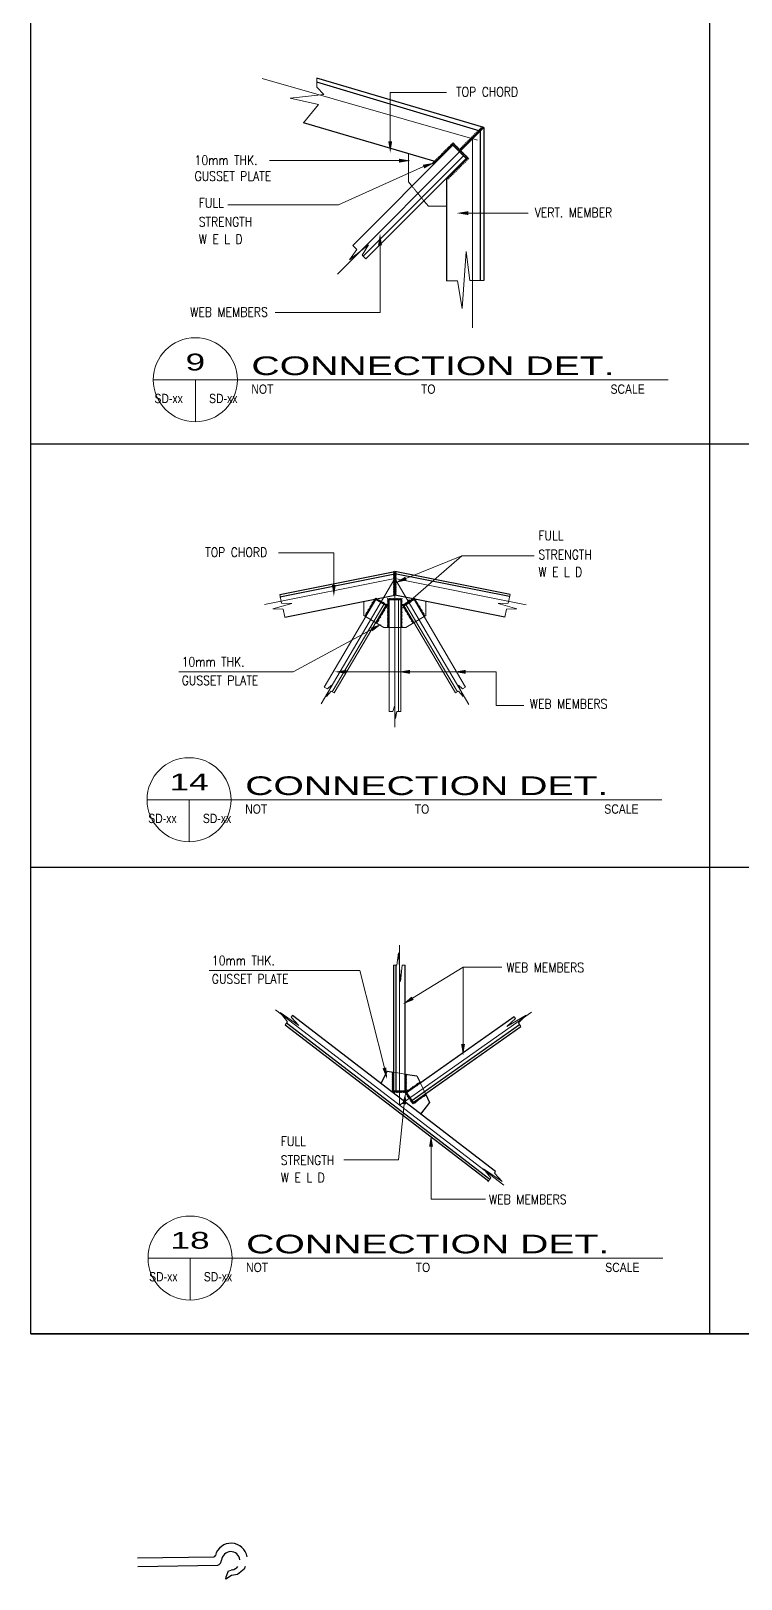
# Model space of a CAD drawing. Header units: millimetres. Extents: x -14320 to 437400, y -59080 to 73710.
# Drawn here: x -14320 to -2918, y -59080 to -34225 of the extents above; entities that cross this region are included whole.
import ezdxf
from ezdxf.enums import TextEntityAlignment as Align

# ---------------------------------------------------------------- set-up
doc = ezdxf.new("R2010")
doc.units = ezdxf.units.MM
doc.header["$LTSCALE"] = 10
doc.header["$MEASUREMENT"] = 0
doc.linetypes.add('HIDDEN', pattern=[0.375, 0.25, -0.125])
doc.layers.add('ANG', color=5, linetype='Continuous')
doc.layers.add('truss', color=3, linetype='Continuous')
for name, color, linetype, lineweight in [('DIM', 8, 'Continuous', 5), ('GRID', 9, 'Continuous', 5), ('PLATE', 7, 'Continuous', 15), ('SPOT', 9, 'Continuous', 9), ('TEXT', 2, 'Continuous', 20), ('WEB', 2, 'Continuous', 9), ('WELD', 251, 'Continuous', 5)]:
    doc.layers.add(name, color=color, linetype=linetype, lineweight=lineweight)
doc.styles.add('1', font='simplex.shx', dxfattribs={"width": 0.85, "height": 40})
doc.styles.add('TITLE1', font='HELV.shx', dxfattribs={"height": 500})
doc.styles.add('TITLE2', font='HELV.shx', dxfattribs={"height": 400})

# ---------------------------------------------------------------- blocks, each defined once
blk = doc.blocks.new('*X166')
at = {"color": 0}
for p, q in [((-10.7384, 23.1493), (-10.7346, 23.153)), ((-10.7257, 23.1396), (-10.7375, 23.1514)), ((-10.7362, 23.1455), (-10.7201, 23.1616)), ((-10.7171, 23.125), (-10.7341, 23.1419)), ((-10.7339, 23.1417), (-10.7296, 23.1461)), ((-10.7293, 23.1492), (-10.7337, 23.1536)), ((-10.7317, 23.138), (-10.7273, 23.1423)), ((-10.7255, 23.1514), (-10.7299, 23.1558)), ((-10.7295, 23.1342), (-10.7251, 23.1386)), ((-10.7273, 23.1304), (-10.7229, 23.1348)), ((-10.7218, 23.1536), (-10.7261, 23.158)), ((-10.7224, 23.1533), (-10.7055, 23.1702)), ((-10.718, 23.1559), (-10.7224, 23.1602)), ((-10.7142, 23.1581), (-10.7186, 23.1625)), ((-10.7104, 23.1603), (-10.7148, 23.1647)), ((-10.7067, 23.1625), (-10.711, 23.1669)), ((-10.7078, 23.1618), (-10.6909, 23.1787)), ((-10.7029, 23.1648), (-10.7073, 23.1691)), ((-10.6991, 23.167), (-10.7035, 23.1714)), ((-10.6953, 23.1692), (-10.6997, 23.1736)), ((-10.6915, 23.1714), (-10.6959, 23.1758)), ((-10.6933, 23.1704), (-10.6842, 23.1795)), ((-10.6708, 23.1566), (-10.6921, 23.178)), ((-10.6794, 23.1712), (-10.6884, 23.1802)), ((-10.6864, 23.1713), (-10.682, 23.1757)), ((-10.6841, 23.1675), (-10.6798, 23.1719)), ((-10.6819, 23.1638), (-10.6775, 23.1681)), ((-10.6797, 23.16), (-10.6753, 23.1644)), ((-10.6621, 23.142), (-10.6791, 23.159)), ((-10.6775, 23.1562), (-10.6731, 23.1606)), ((-10.6752, 23.1524), (-10.6709, 23.1568)), ((-10.673, 23.1487), (-10.6686, 23.153)), ((-10.6708, 23.1449), (-10.6664, 23.1493)), ((-10.6535, 23.1274), (-10.6705, 23.1444)), ((-10.6686, 23.1411), (-10.6642, 23.1455)), ((-10.6663, 23.1373), (-10.662, 23.1417)), ((-10.6641, 23.1336), (-10.6597, 23.1379)), ((-10.6619, 23.1298), (-10.6575, 23.1342)), ((-10.7085, 23.1104), (-10.7254, 23.1273)), ((-10.725, 23.1266), (-10.7207, 23.131)), ((-10.7228, 23.1229), (-10.7184, 23.1272)), ((-10.7206, 23.1191), (-10.7162, 23.1235)), ((-10.7184, 23.1153), (-10.714, 23.1197)), ((-10.6999, 23.0958), (-10.7168, 23.1127)), ((-10.7161, 23.1115), (-10.7118, 23.1159)), ((-10.7139, 23.1078), (-10.7095, 23.1121)), ((-10.7117, 23.104), (-10.7073, 23.1084)), ((-10.7095, 23.1002), (-10.7051, 23.1046)), ((-10.6913, 23.0811), (-10.7082, 23.0981)), ((-10.7072, 23.0964), (-10.7029, 23.1008)), ((-10.705, 23.0927), (-10.7006, 23.097)), ((-10.7028, 23.0889), (-10.6984, 23.0933)), ((-10.7006, 23.0851), (-10.6962, 23.0895)), ((-10.69, 23.0738), (-10.6996, 23.0835)), ((-10.6983, 23.0813), (-10.694, 23.0857)), ((-10.6961, 23.0776), (-10.6917, 23.0819)), ((-10.6939, 23.0738), (-10.6895, 23.0782)), ((-10.6449, 23.1128), (-10.6619, 23.1298)), ((-10.6597, 23.126), (-10.6553, 23.1304)), ((-10.6574, 23.1222), (-10.6531, 23.1266)), ((-10.6552, 23.1185), (-10.6508, 23.1228)), ((-10.6413, 23.1032), (-10.6533, 23.1151)), ((-10.653, 23.1147), (-10.6486, 23.1191)), ((-10.6508, 23.1109), (-10.6464, 23.1153)), ((-10.6485, 23.1071), (-10.6442, 23.1115)), ((-10.6463, 23.1034), (-10.6419, 23.1077))]:
    blk.add_line(p, q, dxfattribs=at)
blk = doc.blocks.new('*X165')
at = {"color": 0}
for p, q in [((-10.8006, 23.171), (-10.7932, 23.1785)), ((-10.8006, 23.177), (-10.7992, 23.1785)), ((-10.7946, 23.1725), (-10.8006, 23.1785)), ((-10.7946, 23.1665), (-10.8006, 23.1725)), ((-10.8006, 23.165), (-10.7946, 23.171)), ((-10.7946, 23.1605), (-10.8006, 23.1665)), ((-10.8006, 23.159), (-10.7946, 23.165)), ((-10.7946, 23.1545), (-10.8006, 23.1605)), ((-10.8006, 23.153), (-10.7946, 23.159)), ((-10.7946, 23.1485), (-10.8006, 23.1545)), ((-10.8006, 23.147), (-10.7946, 23.153)), ((-10.7946, 23.1425), (-10.8006, 23.1485)), ((-10.8006, 23.141), (-10.7946, 23.147)), ((-10.7946, 23.1365), (-10.8006, 23.1425)), ((-10.8006, 23.135), (-10.7946, 23.141)), ((-10.7946, 23.1305), (-10.8006, 23.1365)), ((-10.8006, 23.129), (-10.7946, 23.135)), ((-10.7886, 23.1725), (-10.7946, 23.1785)), ((-10.7932, 23.1725), (-10.7872, 23.1785)), ((-10.7826, 23.1725), (-10.7886, 23.1785)), ((-10.7872, 23.1725), (-10.7812, 23.1785)), ((-10.7766, 23.1725), (-10.7826, 23.1785)), ((-10.7812, 23.1725), (-10.7752, 23.1785)), ((-10.7706, 23.1725), (-10.7766, 23.1785)), ((-10.7752, 23.1725), (-10.7692, 23.1785)), ((-10.7646, 23.1725), (-10.7706, 23.1785)), ((-10.7692, 23.1725), (-10.7632, 23.1785)), ((-10.7586, 23.1725), (-10.7646, 23.1785)), ((-10.7632, 23.1725), (-10.7572, 23.1785)), ((-10.7526, 23.1725), (-10.7586, 23.1785)), ((-10.7572, 23.1725), (-10.7512, 23.1785)), ((-10.7466, 23.1725), (-10.7526, 23.1785)), ((-10.7512, 23.1725), (-10.7452, 23.1785)), ((-10.7386, 23.1705), (-10.7466, 23.1785)), ((-10.7452, 23.1725), (-10.7392, 23.1785)), ((-10.7446, 23.167), (-10.7386, 23.173)), ((-10.7386, 23.1645), (-10.7446, 23.1705)), ((-10.7446, 23.161), (-10.7386, 23.167)), ((-10.7386, 23.1585), (-10.7446, 23.1645)), ((-10.7446, 23.155), (-10.7386, 23.161)), ((-10.7386, 23.1525), (-10.7446, 23.1585)), ((-10.7446, 23.149), (-10.7386, 23.155)), ((-10.7386, 23.1465), (-10.7446, 23.1525)), ((-10.7446, 23.143), (-10.7386, 23.149)), ((-10.7386, 23.1405), (-10.7446, 23.1465)), ((-10.7446, 23.137), (-10.7386, 23.143)), ((-10.7386, 23.1345), (-10.7446, 23.1405)), ((-10.7446, 23.131), (-10.7386, 23.137)), ((-10.7386, 23.1285), (-10.7446, 23.1345)), ((-10.7386, 23.1765), (-10.7406, 23.1785)), ((-10.7946, 23.1245), (-10.8006, 23.1305)), ((-10.8006, 23.123), (-10.7946, 23.129)), ((-10.7946, 23.1185), (-10.8006, 23.1245)), ((-10.8006, 23.117), (-10.7946, 23.123)), ((-10.7946, 23.1125), (-10.8006, 23.1185)), ((-10.8006, 23.111), (-10.7946, 23.117)), ((-10.7946, 23.1065), (-10.8006, 23.1125)), ((-10.8006, 23.105), (-10.7946, 23.111)), ((-10.7946, 23.1005), (-10.8006, 23.1065)), ((-10.8006, 23.099), (-10.7946, 23.105)), ((-10.7946, 23.0945), (-10.8006, 23.1005)), ((-10.8006, 23.093), (-10.7946, 23.099)), ((-10.7946, 23.0885), (-10.8006, 23.0945)), ((-10.8006, 23.087), (-10.7946, 23.093)), ((-10.7946, 23.0825), (-10.8006, 23.0885)), ((-10.8006, 23.081), (-10.7946, 23.087)), ((-10.7946, 23.0765), (-10.8006, 23.0825)), ((-10.8006, 23.075), (-10.7946, 23.081)), ((-10.7946, 23.0705), (-10.8006, 23.0765)), ((-10.8006, 23.069), (-10.7946, 23.075)), ((-10.7946, 23.0645), (-10.8006, 23.0705)), ((-10.8006, 23.063), (-10.7946, 23.069)), ((-10.7446, 23.125), (-10.7386, 23.131)), ((-10.7386, 23.1225), (-10.7446, 23.1285)), ((-10.7446, 23.119), (-10.7386, 23.125)), ((-10.7386, 23.1165), (-10.7446, 23.1225)), ((-10.7446, 23.113), (-10.7386, 23.119)), ((-10.7386, 23.1105), (-10.7446, 23.1165)), ((-10.7446, 23.107), (-10.7386, 23.113)), ((-10.7386, 23.1045), (-10.7446, 23.1105)), ((-10.7446, 23.101), (-10.7386, 23.107)), ((-10.7386, 23.0985), (-10.7446, 23.1045)), ((-10.7446, 23.095), (-10.7386, 23.101)), ((-10.7386, 23.0925), (-10.7446, 23.0985)), ((-10.7446, 23.089), (-10.7386, 23.095)), ((-10.7386, 23.0865), (-10.7446, 23.0925)), ((-10.7446, 23.083), (-10.7386, 23.089)), ((-10.7386, 23.0805), (-10.7446, 23.0865)), ((-10.7446, 23.077), (-10.7386, 23.083)), ((-10.7386, 23.0745), (-10.7446, 23.0805)), ((-10.7446, 23.071), (-10.7386, 23.077)), ((-10.7386, 23.0685), (-10.7446, 23.0745)), ((-10.7446, 23.065), (-10.7386, 23.071)), ((-10.7386, 23.0625), (-10.7446, 23.0685)), ((-10.7946, 23.0585), (-10.8006, 23.0645)), ((-10.8006, 23.057), (-10.7946, 23.063)), ((-10.796, 23.0538), (-10.8006, 23.0585)), ((-10.7978, 23.0538), (-10.7946, 23.057)), ((-10.7446, 23.059), (-10.7386, 23.065)), ((-10.7386, 23.0565), (-10.7446, 23.0625)), ((-10.742, 23.0538), (-10.7446, 23.0565)), ((-10.7438, 23.0538), (-10.7386, 23.059))]:
    blk.add_line(p, q, dxfattribs=at)
blk = doc.blocks.new('*X164')
at = {"color": 0}
for p, q in [((-10.885, 23.1287), (-10.868, 23.1457)), ((-10.8776, 23.1295), (-10.882, 23.1338)), ((-10.8753, 23.1332), (-10.8797, 23.1376)), ((-10.8731, 23.137), (-10.8775, 23.1414)), ((-10.8764, 23.1433), (-10.8594, 23.1603)), ((-10.8709, 23.1408), (-10.8753, 23.1452)), ((-10.8687, 23.1446), (-10.8731, 23.1489)), ((-10.8664, 23.1483), (-10.8708, 23.1527)), ((-10.8642, 23.1521), (-10.8686, 23.1565)), ((-10.8678, 23.1579), (-10.8475, 23.1782)), ((-10.862, 23.1559), (-10.8664, 23.1603)), ((-10.8598, 23.1597), (-10.8642, 23.164)), ((-10.8575, 23.1634), (-10.8619, 23.1678)), ((-10.8553, 23.1672), (-10.8597, 23.1716)), ((-10.8591, 23.1725), (-10.8512, 23.1804)), ((-10.8531, 23.171), (-10.8575, 23.1754)), ((-10.8473, 23.1712), (-10.8553, 23.1791)), ((-10.8327, 23.1626), (-10.8496, 23.1795)), ((-10.8481, 23.1716), (-10.8437, 23.176)), ((-10.8443, 23.1694), (-10.8399, 23.1738)), ((-10.8405, 23.1672), (-10.8361, 23.1716)), ((-10.8367, 23.165), (-10.8323, 23.1693)), ((-10.8181, 23.154), (-10.835, 23.1709)), ((-10.8329, 23.1627), (-10.8286, 23.1671)), ((-10.8292, 23.1605), (-10.8248, 23.1649)), ((-10.8254, 23.1583), (-10.821, 23.1627)), ((-10.8216, 23.1561), (-10.8172, 23.1604)), ((-10.8214, 23.1263), (-10.8044, 23.1432)), ((-10.8033, 23.1452), (-10.8205, 23.1624)), ((-10.8178, 23.1538), (-10.8135, 23.1582)), ((-10.8122, 23.1301), (-10.8166, 23.1345)), ((-10.81, 23.1339), (-10.8144, 23.1382)), ((-10.8141, 23.1516), (-10.8097, 23.156)), ((-10.8128, 23.1409), (-10.8021, 23.1516)), ((-10.8077, 23.1376), (-10.8121, 23.142)), ((-10.8103, 23.1494), (-10.8059, 23.1538)), ((-10.8055, 23.1414), (-10.8099, 23.1458)), ((-10.8011, 23.149), (-10.8059, 23.1538)), ((-10.8983, 23.1034), (-10.8852, 23.1164)), ((-10.8931, 23.103), (-10.8975, 23.1074)), ((-10.8909, 23.1068), (-10.8953, 23.1112)), ((-10.8936, 23.1141), (-10.8766, 23.131)), ((-10.8887, 23.1106), (-10.8931, 23.115)), ((-10.8865, 23.1144), (-10.8909, 23.1187)), ((-10.8842, 23.1181), (-10.8886, 23.1225)), ((-10.882, 23.1219), (-10.8864, 23.1263)), ((-10.8798, 23.1257), (-10.8842, 23.1301)), ((-10.8456, 23.0735), (-10.85, 23.0778)), ((-10.8496, 23.074), (-10.8389, 23.0848)), ((-10.8433, 23.0772), (-10.8477, 23.0816)), ((-10.8472, 23.0824), (-10.8303, 23.0994)), ((-10.8411, 23.081), (-10.8455, 23.0854)), ((-10.8389, 23.0848), (-10.8433, 23.0892)), ((-10.8367, 23.0886), (-10.8411, 23.0929)), ((-10.8344, 23.0923), (-10.8388, 23.0967)), ((-10.8386, 23.097), (-10.8217, 23.114)), ((-10.8322, 23.0961), (-10.8366, 23.1005)), ((-10.83, 23.0999), (-10.8344, 23.1043)), ((-10.8278, 23.1037), (-10.8322, 23.108)), ((-10.83, 23.1117), (-10.8131, 23.1286)), ((-10.8255, 23.1074), (-10.8299, 23.1118)), ((-10.8233, 23.1112), (-10.8277, 23.1156)), ((-10.8211, 23.115), (-10.8255, 23.1194)), ((-10.8189, 23.1188), (-10.8233, 23.1231)), ((-10.8166, 23.1225), (-10.821, 23.1269)), ((-10.8144, 23.1263), (-10.8188, 23.1307))]:
    blk.add_line(p, q, dxfattribs=at)
blk = doc.blocks.new('*X167')
at = {"color": 0}
for p, q in [((-10.7696, 23.292), (-10.7669, 23.2947)), ((-10.7696, 23.286), (-10.7636, 23.292)), ((-10.7636, 23.2855), (-10.7696, 23.2915)), ((-10.7696, 23.28), (-10.7636, 23.286)), ((-10.7636, 23.2795), (-10.7696, 23.2855)), ((-10.7696, 23.274), (-10.7636, 23.28)), ((-10.7636, 23.2735), (-10.7696, 23.2795)), ((-10.7696, 23.268), (-10.7636, 23.274)), ((-10.7636, 23.2675), (-10.7696, 23.2735)), ((-10.7696, 23.262), (-10.7636, 23.268)), ((-10.7636, 23.2615), (-10.7696, 23.2675)), ((-10.7636, 23.2915), (-10.7669, 23.2947)), ((-10.7696, 23.256), (-10.7636, 23.262)), ((-10.7636, 23.2555), (-10.7696, 23.2615)), ((-10.7696, 23.25), (-10.7636, 23.256)), ((-10.7636, 23.2495), (-10.7696, 23.2555)), ((-10.7696, 23.244), (-10.7636, 23.25)), ((-10.7636, 23.2435), (-10.7696, 23.2495)), ((-10.7696, 23.238), (-10.7636, 23.244)), ((-10.7636, 23.2375), (-10.7696, 23.2435)), ((-10.7696, 23.232), (-10.7636, 23.238)), ((-10.7636, 23.2315), (-10.7696, 23.2375)), ((-10.7696, 23.226), (-10.7636, 23.232)), ((-10.7636, 23.2255), (-10.7696, 23.2315)), ((-10.7696, 23.22), (-10.7636, 23.226)), ((-10.7636, 23.2195), (-10.7696, 23.2255)), ((-10.7696, 23.214), (-10.7636, 23.22)), ((-10.7636, 23.2135), (-10.7696, 23.2195)), ((-10.7696, 23.208), (-10.7636, 23.214)), ((-10.7636, 23.2075), (-10.7696, 23.2135)), ((-10.7696, 23.202), (-10.7636, 23.208)), ((-10.7636, 23.2015), (-10.7696, 23.2075)), ((-10.7696, 23.196), (-10.7636, 23.202)), ((-10.7636, 23.1955), (-10.7696, 23.2015)), ((-10.7669, 23.1928), (-10.7696, 23.1955)), ((-10.7669, 23.1928), (-10.7636, 23.196))]:
    blk.add_line(p, q, dxfattribs=at)
blk = doc.blocks.new('*X154')
at = {"color": 0}
for p, q in [((-19.4342, 44.31), (-19.4992, 44.375)), ((-19.4987, 44.3707), (-19.4944, 44.3749)), ((-19.4957, 44.3677), (-19.4914, 44.3719)), ((-19.4927, 44.3647), (-19.4884, 44.3689)), ((-19.4897, 44.3617), (-19.4854, 44.3659)), ((-19.4867, 44.3587), (-19.4824, 44.3629)), ((-19.4837, 44.3557), (-19.4794, 44.3599)), ((-19.4807, 44.3527), (-19.4764, 44.3569)), ((-19.4777, 44.3497), (-19.4734, 44.3539)), ((-19.4747, 44.3467), (-19.4704, 44.3509)), ((-19.4717, 44.3437), (-19.4674, 44.3479)), ((-19.4687, 44.3407), (-19.4644, 44.3449)), ((-19.4657, 44.3377), (-19.4614, 44.3419)), ((-19.4627, 44.3347), (-19.4584, 44.3389)), ((-19.4597, 44.3317), (-19.4554, 44.3359)), ((-19.4567, 44.3287), (-19.4524, 44.3329)), ((-19.4537, 44.3257), (-19.4494, 44.3299)), ((-19.4507, 44.3227), (-19.4464, 44.3269)), ((-19.4387, 44.3107), (-19.4168, 44.3326)), ((-19.4222, 44.322), (-19.4264, 44.3262)), ((-19.4192, 44.325), (-19.4234, 44.3292)), ((-19.3635, 44.2753), (-19.4204, 44.3322)), ((-19.418, 44.3254), (-19.4138, 44.3296)), ((-19.415, 44.3224), (-19.4108, 44.3266)), ((-19.4477, 44.3197), (-19.4434, 44.3239)), ((-19.4447, 44.3167), (-19.4404, 44.3209)), ((-19.4417, 44.3137), (-19.4374, 44.3179)), ((-19.4312, 44.313), (-19.4354, 44.3172)), ((-19.4282, 44.316), (-19.4324, 44.3202)), ((-19.4252, 44.319), (-19.4294, 44.3232)), ((-19.412, 44.3194), (-19.4078, 44.3236)), ((-19.409, 44.3164), (-19.4048, 44.3206)), ((-19.406, 44.3134), (-19.4018, 44.3176)), ((-19.403, 44.3104), (-19.3988, 44.3146)), ((-19.4, 44.3074), (-19.3958, 44.3116)), ((-19.397, 44.3044), (-19.3928, 44.3086)), ((-19.394, 44.3014), (-19.3898, 44.3056)), ((-19.391, 44.2984), (-19.3868, 44.3026)), ((-19.388, 44.2954), (-19.3838, 44.2996)), ((-19.385, 44.2924), (-19.3808, 44.2966)), ((-19.382, 44.2894), (-19.3778, 44.2936)), ((-19.379, 44.2864), (-19.3748, 44.2906)), ((-19.376, 44.2834), (-19.3718, 44.2876)), ((-19.373, 44.2804), (-19.3688, 44.2846)), ((-19.37, 44.2774), (-19.3658, 44.2816)), ((-19.367, 44.2744), (-19.3628, 44.2786))]:
    blk.add_line(p, q, dxfattribs=at)
blk = doc.blocks.new('*X155')
at = {"color": 0}
for p, q in [((-19.4606, 44.2888), (-19.4387, 44.3107)), ((-19.4025, 44.2363), (-19.4594, 44.2932)), ((-19.4576, 44.2858), (-19.4534, 44.29)), ((-19.4522, 44.292), (-19.4564, 44.2962)), ((-19.4546, 44.2828), (-19.4504, 44.287)), ((-19.4492, 44.295), (-19.4534, 44.2992)), ((-19.4516, 44.2798), (-19.4474, 44.284)), ((-19.4462, 44.298), (-19.4504, 44.3022)), ((-19.4432, 44.301), (-19.4474, 44.3052)), ((-19.4402, 44.304), (-19.4444, 44.3082)), ((-19.4372, 44.307), (-19.4414, 44.3112)), ((-19.4486, 44.2768), (-19.4444, 44.281)), ((-19.4456, 44.2738), (-19.4414, 44.278)), ((-19.4426, 44.2708), (-19.4384, 44.275)), ((-19.4396, 44.2678), (-19.4354, 44.272)), ((-19.4366, 44.2648), (-19.4324, 44.269)), ((-19.4336, 44.2618), (-19.4294, 44.266)), ((-19.4306, 44.2588), (-19.4264, 44.263)), ((-19.4276, 44.2558), (-19.4234, 44.26)), ((-19.4246, 44.2528), (-19.4204, 44.257)), ((-19.4216, 44.2498), (-19.4174, 44.254)), ((-19.4186, 44.2468), (-19.4144, 44.251)), ((-19.4156, 44.2438), (-19.4114, 44.248)), ((-19.4126, 44.2408), (-19.4084, 44.245)), ((-19.4096, 44.2378), (-19.4054, 44.242)), ((-19.4066, 44.2348), (-19.4024, 44.239))]:
    blk.add_line(p, q, dxfattribs=at)
blk = doc.blocks.new('*X157')
at = {"color": 0}
for p, q in [((39.5597, 42.1396), (39.5846, 42.1646)), ((39.5784, 42.1528), (39.5741, 42.1571)), ((39.5819, 42.1553), (39.5776, 42.1596)), ((39.58, 42.154), (39.605, 42.179)), ((39.5854, 42.1578), (39.5811, 42.1621)), ((39.5889, 42.1603), (39.5846, 42.1646)), ((39.5924, 42.1628), (39.5881, 42.1671)), ((39.596, 42.1653), (39.5917, 42.1696)), ((39.5995, 42.1677), (39.5952, 42.172)), ((39.603, 42.1702), (39.5987, 42.1745)), ((39.6004, 42.1684), (39.614, 42.182)), ((39.6065, 42.1727), (39.6022, 42.177)), ((39.61, 42.1752), (39.6057, 42.1795)), ((39.6136, 42.1777), (39.6092, 42.182)), ((39.5697, 42.1195), (39.5494, 42.1398)), ((39.5504, 42.1364), (39.5642, 42.1502)), ((39.5529, 42.1329), (39.5572, 42.1372)), ((39.5573, 42.138), (39.553, 42.1423)), ((39.5554, 42.1294), (39.5597, 42.1337)), ((39.5608, 42.1404), (39.5565, 42.1447)), ((39.5579, 42.1259), (39.5622, 42.1302)), ((39.5839, 42.0993), (39.5591, 42.1241)), ((39.5643, 42.1429), (39.56, 42.1472)), ((39.5604, 42.1223), (39.5647, 42.1266)), ((39.5628, 42.1188), (39.5672, 42.1231)), ((39.5678, 42.1454), (39.5635, 42.1497)), ((39.5653, 42.1153), (39.5696, 42.1196)), ((39.5713, 42.1479), (39.567, 42.1522)), ((39.5678, 42.1118), (39.5721, 42.1161)), ((39.5703, 42.1083), (39.5746, 42.1126)), ((39.5749, 42.1504), (39.5706, 42.1547)), ((39.5728, 42.1047), (39.5771, 42.109)), ((39.5869, 42.0903), (39.5734, 42.1038)), ((39.5752, 42.1012), (39.5795, 42.1055)), ((39.5777, 42.0977), (39.582, 42.102)), ((39.5802, 42.0942), (39.5845, 42.0985)), ((39.5827, 42.0907), (39.5964, 42.1043)), ((39.5904, 42.0928), (39.5861, 42.0971)), ((39.5939, 42.0953), (39.5896, 42.0996)), ((39.5918, 42.0938), (39.6167, 42.1187)), ((39.5975, 42.0978), (39.5931, 42.1021)), ((39.601, 42.1002), (39.5967, 42.1046)), ((39.6045, 42.1027), (39.6002, 42.107)), ((39.608, 42.1052), (39.6037, 42.1095)), ((39.6115, 42.1077), (39.6072, 42.112)), ((39.615, 42.1102), (39.6107, 42.1145)), ((39.6186, 42.1127), (39.6143, 42.117)), ((39.6221, 42.1151), (39.6178, 42.1194)), ((39.6256, 42.1176), (39.6213, 42.1219)), ((39.6291, 42.1201), (39.6248, 42.1244)), ((39.6326, 42.1226), (39.6283, 42.1269)), ((39.6361, 42.1251), (39.6318, 42.1294)), ((39.6326, 42.1225), (39.64, 42.1299)), ((39.6397, 42.1275), (39.6354, 42.1319))]:
    blk.add_line(p, q, dxfattribs=at)
blk = doc.blocks.new('*X156')
at = {"color": 0}
for p, q in [((39.495, 42.225), (39.4962, 42.2261)), ((39.495, 42.219), (39.501, 42.225)), ((39.501, 42.2182), (39.495, 42.2242)), ((39.501, 42.2242), (39.4991, 42.2261)), ((39.495, 42.213), (39.501, 42.219)), ((39.501, 42.2122), (39.495, 42.2182)), ((39.495, 42.207), (39.501, 42.213)), ((39.501, 42.2062), (39.495, 42.2122)), ((39.495, 42.201), (39.501, 42.207)), ((39.501, 42.2002), (39.495, 42.2062)), ((39.495, 42.195), (39.501, 42.201)), ((39.501, 42.1942), (39.495, 42.2002)), ((39.495, 42.189), (39.501, 42.195)), ((39.501, 42.1882), (39.495, 42.1942)), ((39.495, 42.183), (39.501, 42.189)), ((39.501, 42.1822), (39.495, 42.1882)), ((39.495, 42.177), (39.501, 42.183)), ((39.501, 42.1762), (39.495, 42.1822)), ((39.495, 42.171), (39.501, 42.177)), ((39.501, 42.1702), (39.495, 42.1762)), ((39.495, 42.165), (39.501, 42.171)), ((39.501, 42.1642), (39.495, 42.1702)), ((39.495, 42.159), (39.501, 42.165)), ((39.501, 42.1582), (39.495, 42.1642)), ((39.495, 42.153), (39.501, 42.159)), ((39.501, 42.1522), (39.495, 42.1582)), ((39.551, 42.215), (39.5543, 42.2182)), ((39.557, 42.2102), (39.551, 42.2162)), ((39.551, 42.209), (39.557, 42.215)), ((39.557, 42.2042), (39.551, 42.2102)), ((39.551, 42.203), (39.557, 42.209)), ((39.557, 42.1982), (39.551, 42.2042)), ((39.551, 42.197), (39.557, 42.203)), ((39.557, 42.1922), (39.551, 42.1982)), ((39.551, 42.191), (39.557, 42.197)), ((39.557, 42.1862), (39.551, 42.1922)), ((39.551, 42.185), (39.557, 42.191)), ((39.557, 42.1802), (39.551, 42.1862)), ((39.551, 42.179), (39.557, 42.185)), ((39.557, 42.1742), (39.551, 42.1802)), ((39.551, 42.173), (39.557, 42.179)), ((39.557, 42.1682), (39.551, 42.1742)), ((39.551, 42.167), (39.557, 42.173)), ((39.557, 42.1622), (39.551, 42.1682)), ((39.551, 42.161), (39.557, 42.167)), ((39.557, 42.1562), (39.551, 42.1622)), ((39.551, 42.155), (39.557, 42.161)), ((39.557, 42.1502), (39.551, 42.1562)), ((39.551, 42.149), (39.557, 42.155)), ((39.557, 42.2162), (39.555, 42.2182)), ((39.495, 42.147), (39.501, 42.153)), ((39.5074, 42.1398), (39.495, 42.1522)), ((39.495, 42.141), (39.501, 42.147)), ((39.5014, 42.1398), (39.495, 42.1462)), ((39.4999, 42.1398), (39.5059, 42.1458)), ((39.5059, 42.1398), (39.5119, 42.1458)), ((39.5134, 42.1398), (39.5074, 42.1458)), ((39.5119, 42.1398), (39.5179, 42.1458)), ((39.5194, 42.1398), (39.5134, 42.1458)), ((39.5179, 42.1398), (39.5239, 42.1458)), ((39.5254, 42.1398), (39.5194, 42.1458)), ((39.5239, 42.1398), (39.5299, 42.1458)), ((39.5314, 42.1398), (39.5254, 42.1458)), ((39.5299, 42.1398), (39.5359, 42.1458)), ((39.5374, 42.1398), (39.5314, 42.1458)), ((39.5359, 42.1398), (39.5419, 42.1458)), ((39.5434, 42.1398), (39.5374, 42.1458)), ((39.5419, 42.1398), (39.5479, 42.1458)), ((39.5494, 42.1398), (39.5434, 42.1458)), ((39.5479, 42.1398), (39.557, 42.149)), ((39.5554, 42.1398), (39.5494, 42.1458)), ((39.557, 42.1442), (39.551, 42.1502)), ((39.5539, 42.1398), (39.557, 42.143))]:
    blk.add_line(p, q, dxfattribs=at)

msp = doc.modelspace()

# ---------------------------------------------------------------- linework, layer by layer
at = {"color": 2, "linetype": 'Continuous'}
for p, q in [((-12607.1, -58741.8), (-11385.7, -58721.9)), ((-12604.9, -58879.3), (-11320.8, -58858.3)), ((-10883, -58879.2), (-10894.7, -58920.7)), ((-11097.9, -59021.4), (-11190.9, -59080.2)), ((-11190.9, -59080.2), (-11188.1, -59045.8)), ((-11188.1, -59045.8), (-11149.7, -58950.1)), ((-11149.7, -58950.1), (-11104.5, -58939)), ((-11003.6, -59008.2), (-11098, -59021.5)), ((-10894.7, -58920.7), (-11003.6, -59008.2))]:
    msp.add_line(p, q, dxfattribs=at)
msp.add_lwpolyline([(-11085, -58931.5), (-11104.5, -58939)], dxfattribs=at)
for centre, radius, start, end in [((-11107, -58766.3), 260.7, 9.15461, 165.54447), ((-11112.2, -58787.4), 146.7, 6.57765, 175.21382), ((-11386.1, -58694.4), 27.5, 270.93472, 345.54447), ((-11355.8, -58767), 97.8, 290.94939, 355.21382), ((-11112.2, -58787.4), 146.7, 280.65766, 320.73735), ((-11112.2, -58787.4), 163, 259.78066, 259.97277)]:
    msp.add_arc(centre, radius, start, end, dxfattribs=at)
at = {"layer": 'ANG'}
for p, q in [((-14320.3, -55144.7), (-14320.3, -13950.6)), ((-3420.3, -55144.7), (-3420.3, -27635)), ((-14320.3, -40852.2), (26279.7, -40852.2)), ((-14320.3, -47652.2), (36179.7, -47652.2)), ((55979.7, -55144.7), (-14320.3, -55144.7)), ((-14320.3, -55144.7), (55979.7, -55144.7))]:
    msp.add_line(p, q, dxfattribs=at)
at = {"layer": 'DIM'}
for p, q in [((-7151.5, -35978.7), (-10607.2, -34989.5)), ((-9400.2, -38127.9), (-7228.4, -35955.5)), ((-7228.4, -35955.5), (-7228.4, -38989.8)), ((-8498.9, -50942.5), (-8311.4, -50972.1)), ((-8068, -51118.1), (-7986.9, -51290.3))]:
    msp.add_line(p, q, dxfattribs=at)
at = {"layer": 'DIM', "color": 1}
for p, q in [((-8405.2, -51469.7), (-8405.2, -48901)), ((-10393.9, -49942.1), (-6727.9, -52758.1)), ((-8405.2, -51469.7), (-6285.4, -49977.2))]:
    msp.add_line(p, q, dxfattribs=at)
at = {"layer": 'DIM'}
for points in [[(-9732.4, -34985), (-9732.4, -35129.5), (-9619.3, -35244.3), (-10157.8, -35306.5), (-9705.1, -35404.9), (-9943, -35699.8)], [(-8192.6, -36728.8), (-8260.3, -36645.6), (-8260.3, -36195.4)], [(-7648.4, -37039.9), (-7939.3, -37039.9), (-8011.7, -36951.1)], [(-8942.6, -37882.3), (-9001.8, -37823), (-8901.1, -37660.4), (-9203.3, -37900.5), (-9087.1, -37734), (-9152.8, -37668.2)], [(-7048.4, -38232.3), (-7275.1, -38232.3), (-7331.4, -37764.6), (-7398.8, -38680.7), (-7472, -38236.7), (-7648.4, -38236.7)]]:
    msp.add_lwpolyline(points, dxfattribs=at)
at = {"layer": 'DIM', "linetype": 'HIDDEN'}
msp.add_lwpolyline([(-8011.7, -36951.1), (-8202, -36717.2)], dxfattribs=at)
at = {"layer": 'DIM', "color": 1}
for points in [[(-8498.9, -49222.5), (-8442.9, -49222.5), (-8417.1, -49025.4), (-8384.9, -49486.6), (-8361.3, -49222.8), (-8311.4, -49222.8)], [(-10237.2, -50180.5), (-10199.7, -50131.6), (-10318.5, -49985.6), (-10019.9, -50191.8), (-10143, -50059.5), (-10122.2, -50032.4)], [(-6454, -50208.8), (-6494.1, -50151.9), (-6367.9, -50027.7), (-6678.4, -50209.3), (-6539.7, -50080.5), (-6558.9, -50053.3)], [(-6984.5, -52701.1), (-6936.3, -52638.3), (-7055, -52492.3), (-6756.5, -52698.5), (-6879.6, -52566.2), (-6858.8, -52539.1)]]:
    msp.add_lwpolyline(points, dxfattribs=at)
at = {"layer": 'GRID'}
for p, q in [((-10569.3, -43434.2), (-8476.6, -43015.7)), ((-8476.6, -43015.7), (-9661.4, -45029.9)), ((-8476.6, -43015.7), (-7286.8, -45038.4)), ((-6366.7, -43437.7), (-8476.6, -43015.7)), ((-8476.6, -45400.7), (-8476.6, -43015.7))]:
    msp.add_line(p, q, dxfattribs=at)
at = {"layer": 'PLATE'}
for points in [[(-8973, -43382.7), (-8973, -43609.6), (-8651.8, -43804.3), (-8476.6, -43804.3)], [(-7980.1, -43382.7), (-7980.1, -43609.6), (-8301.4, -43804.3), (-8476.6, -43804.3)]]:
    msp.add_lwpolyline(points, dxfattribs=at)
at = {"layer": 'SPOT', "color": 1}
for points in [[(-10325.1, -43270.7), (-10296.8, -43412.1), (-10133.9, -43416.3), (-10437.3, -43500.8), (-10268.2, -43510.8), (-10243, -43636.7)], [(-6628, -43270.7), (-6656.3, -43412.1), (-6819.2, -43416.3), (-6515.9, -43500.8), (-6685, -43510.8), (-6710.1, -43636.7)], [(-9610.9, -44758.7), (-9560.8, -44788.2), (-9495.6, -44727.8), (-9574.2, -44908.1), (-9499.6, -44823.5), (-9449, -44853.2)], [(-7342.2, -44758.7), (-7392.3, -44788.2), (-7457.6, -44727.8), (-7379, -44908.1), (-7453.6, -44823.5), (-7504.1, -44853.2)], [(-8570.3, -45149.2), (-8507.4, -45149.2), (-8485.5, -45064.8), (-8466.4, -45261.5), (-8444.6, -45150.8), (-8382.8, -45150.8)]]:
    msp.add_lwpolyline(points, dxfattribs=at)
at = {"layer": 'TEXT', "color": 9}
for p, q in [((-8551.4, -35213.8), (-7649, -35213.8)), ((-8551.4, -35998.5), (-8551.4, -35213.8)), ((-8016.7, -36402.9), (-9383.6, -37016.9)), ((-9383.6, -37016.9), (-11161.3, -37016.9)), ((-7297.4, -37149.5), (-6336.3, -37149.5)), ((-8715.5, -37665), (-8715.5, -38745.4)), ((-8715.5, -38745.4), (-10397.3, -38745.4)), ((-7401.4, -42653.5), (-6241.3, -42653.5)), ((-10110.9, -44512.6), (-11943.5, -44512.6)), ((-9040.4, -49307.1), (-11458.6, -49307.1)), ((-8644.9, -50874.2), (-9040.4, -49307.1)), ((-8192, -49754.5), (-7382.1, -49255.9)), ((-7382.1, -50488.3), (-7382.1, -49255.9)), ((-7382.1, -49255.9), (-6761.8, -49255.9)), ((-8327.3, -51456.9), (-8419.6, -52348.9)), ((-7896.2, -52138.4), (-7896.2, -52981.2)), ((-8419.6, -52348.9), (-9295.5, -52348.9)), ((-7896.2, -52981.2), (-7020.3, -52981.2))]:
    msp.add_line(p, q, dxfattribs=at)
at = {"layer": 'TEXT', "color": 11}
msp.add_line((-8410, -36307.2), (-10491.6, -36307.2), dxfattribs=at)
at = {"layer": 'TEXT', "color": 8}
for p, q in [((-12355.8, -39825.5), (-4089.4, -39825.5)), ((-11680.8, -39825.5), (-11680.8, -40500.5)), ((-12455.5, -46567.9), (-4189.2, -46567.9)), ((-11780.5, -46567.9), (-11780.5, -47242.9)), ((-12440.7, -53926.6), (-4174.4, -53926.6)), ((-11765.7, -53926.6), (-11765.7, -54601.6))]:
    msp.add_line(p, q, dxfattribs=at)
for centre in [(-11680.8, -39825.5), (-11780.5, -46567.9), (-11765.7, -53926.6)]:
    msp.add_circle(centre, 675, dxfattribs=at)
at = {"layer": 'TEXT', "color": 9}
for points in [[(-8582.7, -35998.5), (-8520.2, -35998.5), (-8551.4, -36186)], [(-8006.3, -36432.4), (-8027, -36373.5), (-7839.7, -36341)], [(-7297.4, -37118.2), (-7297.4, -37180.7), (-7484.9, -37149.5)], [(-8684.3, -37665), (-8746.8, -37665), (-8715.5, -37477.5)], [(-8175.6, -49781.1), (-8208.4, -49727.9), (-8351.7, -49852.8)], [(-7350.9, -50488.3), (-7413.4, -50488.3), (-7382.1, -50675.8)], [(-8614.5, -50866.9), (-8675.3, -50881.6), (-8600.7, -51056.4)], [(-8358.3, -51453.2), (-8296.3, -51460.5), (-8305.2, -51270.7)], [(-7927.5, -52138.4), (-7865, -52138.4), (-7896.2, -51950.9)]]:
    msp.add_solid(points, dxfattribs=at)
at = {"layer": 'TEXT', "color": 11}
msp.add_solid([(-8410, -36338.5), (-8410, -36276), (-8222.5, -36307.2)], dxfattribs=at)
at = {"layer": 'truss'}
for p, q in [((-7048.4, -35775.5), (-9732.4, -34985)), ((-7108.4, -35835.5), (-9732.4, -35045)), ((-7812.3, -36327.4), (-9943, -35699.8)), ((-7438.4, -36165.5), (-7048.4, -35775.5)), ((-7048.4, -35775.5), (-7048.4, -38232.3)), ((-7108.4, -35835.5), (-7108.4, -38232.3)), ((-7544.5, -36059.5), (-9152.8, -37668.2)), ((-8985, -37839.8), (-7374.8, -36229.2)), ((-8942.6, -37882.3), (-7332.3, -36271.6)), ((-7332.3, -36271.6), (-7544.5, -36059.5)), ((-7648.4, -36587.6), (-7648.4, -38236.7)), ((-10325.2, -43308.9), (-8476.6, -42939.2)), ((-10325.1, -43270.7), (-8476.6, -42900.9)), ((-6628, -43270.7), (-8476.6, -42900.9)), ((-6635.4, -43307.4), (-8476.6, -42939.2)), ((-10243, -43636.7), (-8476.6, -43283.4)), ((-6710.1, -43636.7), (-8476.6, -43283.4)), ((-8498.9, -49222.5), (-8498.9, -51243.6)), ((-8461.4, -49222.5), (-8461.4, -51243.6)), ((-8311.4, -51243.6), (-8311.4, -49222.8)), ((-10237.2, -50180.5), (-6973.8, -52687.2)), ((-10214.4, -50150.7), (-6951, -52657.5)), ((-6858.8, -52539.1), (-10122.2, -50032.4)), ((-6558.9, -50053.3), (-8289.3, -51274.2)), ((-8202.9, -51396.8), (-6475.6, -50178.2)), ((-8181.4, -51427.5), (-6454, -50208.8)), ((-8498.9, -51243.6), (-8311.4, -51243.6)), ((-8289.3, -51274.2), (-8181.4, -51427.5))]:
    msp.add_line(p, q, dxfattribs=at)
for points in [[(-8698.1, -51126.3), (-8601.3, -50926.3), (-8498.9, -50942.5)], [(-8311.4, -50972.1), (-8122.7, -51001.9), (-8068, -51118.1)], [(-7986.9, -51290.3), (-7921.2, -51429.9), (-8062.8, -51614.2)]]:
    msp.add_lwpolyline(points, dxfattribs=at)
at = {"layer": 'WEB'}
for p, q in [((-8783.6, -43355), (-9610.9, -44758.7)), ((-9481.4, -44834.2), (-8654.3, -43431.1)), ((-9449, -44853.2), (-8622, -43450.1)), ((-8622, -43450.1), (-8783.6, -43355)), ((-8570.3, -43359.3), (-8570.3, -45149.2)), ((-8382.8, -43359.3), (-8570.3, -43359.3)), ((-8570.3, -43359.3), (-8382.8, -43359.3)), ((-8420.3, -45151.5), (-8420.3, -43359.3)), ((-8382.8, -45150.1), (-8382.8, -43359.3)), ((-8331.1, -43450.1), (-8169.5, -43355)), ((-7504.1, -44853.2), (-8331.1, -43450.1)), ((-7471.8, -44834.2), (-8298.8, -43431.1)), ((-8169.5, -43355), (-7342.2, -44758.7))]:
    msp.add_line(p, q, dxfattribs=at)
at = {"layer": 'WELD', "color": 1}
for p, q in [((-9456.7, -42602.2), (-10345.4, -42602.2)), ((-9456.7, -43118), (-9456.7, -42602.2)), ((-8299.1, -43015.9), (-7401.4, -42653.5)), ((-8227.4, -43370.2), (-7401.4, -42653.5)), ((-7401.4, -42653.5), (-7213.9, -42653.5)), ((-8851, -43834.3), (-10110.9, -44512.6)), ((-9256.9, -44514.6), (-6852.4, -44514.6)), ((-6852.4, -44514.6), (-6852.4, -45057.5)), ((-6852.4, -45057.5), (-6408, -45057.5))]:
    msp.add_line(p, q, dxfattribs=at)
for points in [[(-8287.4, -43044.8), (-8310.8, -42986.9), (-8473, -43086)], [(-9425.5, -43118), (-9488, -43118), (-9456.7, -43305.5)], [(-8207, -43393.8), (-8247.9, -43346.6), (-8369.1, -43493.1)], [(-8865.8, -43806.8), (-8836.2, -43861.8), (-8685.9, -43745.4)], [(-9256.9, -44545.8), (-9256.9, -44483.3), (-9444.4, -44514.6)], [(-8232.5, -44545.8), (-8232.5, -44483.3), (-8420, -44514.6)], [(-7341.3, -44545.8), (-7341.3, -44483.3), (-7528.8, -44514.6)]]:
    msp.add_solid(points, dxfattribs=at)

# ---------------------------------------------------------------- block references
at = {"layer": 'DIM', "xscale": -6000, "yscale": 6000, "zscale": 6000}
for name in ['*X154', '*X155']:
    msp.add_blockref(name, (-124054.8, -302014), dxfattribs=at)
at = {"layer": 'DIM', "color": 8, "xscale": 3750, "yscale": 3750, "zscale": 3750}
for name in ['*X156', '*X157']:
    msp.add_blockref(name, (-156627.7, -209290.5), dxfattribs=at)
at = {"layer": 'WELD', "yscale": 3750, "zscale": 3750}
for name, p, xscale in [('*X167', (-48862.7, -130256.2), -3750), ('*X167', (31909.6, -130256.2), 3750), ('*X164', (31909.6, -130256.2), 3750), ('*X165', (31909.6, -130256.2), 3750), ('*X166', (31909.6, -130256.2), 3750)]:
    msp.add_blockref(name, p, dxfattribs=dict(at, xscale=xscale))

# ---------------------------------------------------------------- texts
at = {"layer": 'TEXT'}
for s, style, width, p in [('TOP CHORD', '1', 0.85, (-7493.2, -35276.7)), ('FULL ', '1', 0.85, (-11625.6, -37059.1)), ('STRENGTH', '1', 0.85, (-11625.6, -37365.1)), ('VERT. MEMBER', '1', 0.85, (-6232.2, -37216.4)), ('W E L D', '1', 0.85, (-11625.6, -37643.3)), ('WEB MEMBERS', '1', 0.85, (-11763.2, -38813.8)), ('NOT', 'TITLE2', 0.8, (-10780.8, -40050.5)), ('FULL ', '1', 0.85, (-6172.5, -42402.2)), ('TOP CHORD', '1', 0.85, (-11521.8, -42670)), ('STRENGTH', '1', 0.85, (-6172.5, -42708.2)), ('W E L D', '1', 0.85, (-6172.5, -42986.5)), ('10mm THK.', '1', 0.85, (-11900.2, -44429)), ('GUSSET PLATE', '1', 0.85, (-11900.2, -44726.5)), ('WEB MEMBERS', '1', 0.85, (-6310.1, -45103.6)), ('NOT', 'TITLE2', 0.8, (-10880.5, -46792.9)), ('10mm THK.', '1', 0.85, (-11415.3, -49223.5)), ('WEB MEMBERS', '1', 0.85, (-6685, -49336.2)), ('GUSSET PLATE', '1', 0.85, (-11415.3, -49521)), ('FULL ', '1', 0.85, (-10308.2, -52126.3)), ('STRENGTH', '1', 0.85, (-10308.2, -52432.3)), ('W E L D', '1', 0.85, (-10308.2, -52710.5)), ('WEB MEMBERS', '1', 0.85, (-6965.9, -53059.5)), ('NOT', 'TITLE2', 0.8, (-10865.7, -54151.6))]:
    msp.add_text(s, height=150, dxfattribs=dict(at, style=style, width=width)).set_placement(p)
at = {"layer": 'TEXT', "color": 2, "style": '1', "width": 0.85}
for s, p in [('10mm THK.', (-11693, -36373.9)), ('GUSSET PLATE', (-11693, -36631.1))]:
    msp.add_text(s, height=150, dxfattribs=at).set_placement(p)
at = {"layer": 'TEXT', "color": 5, "style": 'TITLE1', "width": 1.5}
for s, p in [('9', (-11680.8, -39675.5)), ('14', (-11780.5, -46417.9)), ('18', (-11765.7, -53776.6))]:
    msp.add_text(s, height=270, dxfattribs=at).set_placement(p, align=Align.CENTER)
for p in [(-10780.8, -39750.5), (-10880.5, -46492.9), (-10865.7, -53851.6)]:
    msp.add_text('CONNECTION DET.', height=300, dxfattribs=at).set_placement(p)
at = {"layer": 'TEXT', "style": 'TITLE2', "width": 0.8}
for s, p in [('TO', (-7941.7, -40050.5)), ('SD-xx', (-12109.6, -40200.5)), ('SD-xx', (-11232.4, -40200.5)), ('TO', (-8041.5, -46792.9)), ('SD-xx', (-12209.4, -46942.9)), ('SD-xx', (-11332.1, -46942.9)), ('SD-xx', (-12194.6, -54301.6)), ('SD-xx', (-11317.3, -54301.6)), ('TO', (-8026.7, -54151.6))]:
    msp.add_text(s, height=150, dxfattribs=at).set_placement(p, align=Align.CENTER)
for p in [(-4464.4, -40050.5), (-4564.2, -46792.9), (-4549.4, -54151.6)]:
    msp.add_text('SCALE', height=150, dxfattribs=at).set_placement(p, align=Align.RIGHT)

doc.saveas('drawing.dxf')
